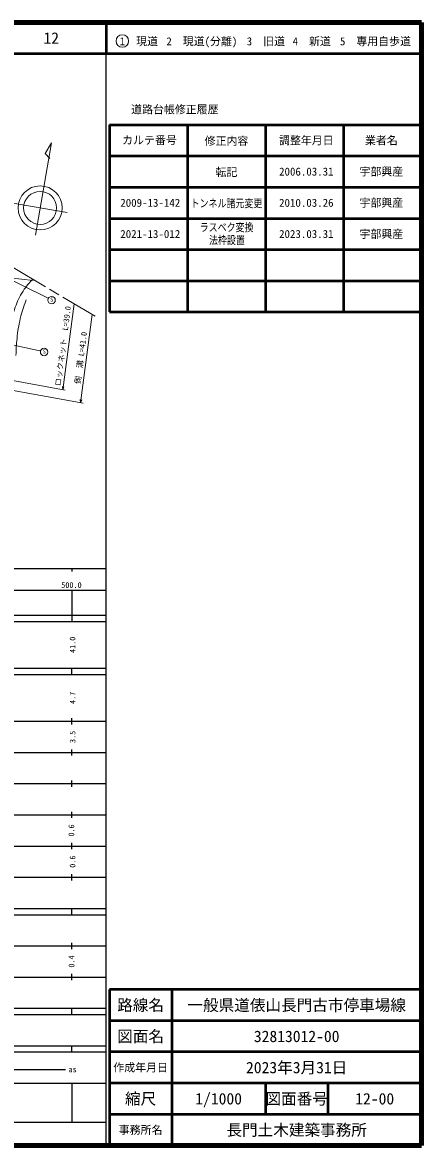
# Model space of a CAD drawing. Units: millimetres, scale not verified. Extents: x 40000 to 680000, y 20000 to 380000.
# Drawn here: x 552152 to 680000, y 20000 to 380000 of the extents above; entities that cross this region are included whole.
import ezdxf
from ezdxf.enums import TextEntityAlignment as Align

# ---------------------------------------------------------------- set-up
doc = ezdxf.new("R2010")
doc.units = ezdxf.units.MM
doc.header["$LTSCALE"] = 1000
doc.linetypes.add('CHAIN', pattern=[18.5, 12, -1.5, 3.5, -1.5])
for name, color, linetype, lineweight in [('M-BMK', 2, 'CHAIN', 13), ('M-BMK-SRVR', 3, 'Continuous', 13), ('M-STR-HTXT', 7, 'Continuous', 13), ('M-TTL', 2, 'Continuous', 140), ('M-TTL-BAND', 7, 'Continuous', 25), ('M-TTL-FRAM', 2, 'Continuous', 50), ('M-TTL-LINE', 7, 'Continuous', 50), ('M-TTL-TXT', 7, 'Continuous', 13)]:
    doc.layers.add(name, color=color, linetype=linetype, lineweight=lineweight)
doc.styles.add('ＭＳ ゴシック', font='')
doc.styles.get('ＭＳ ゴシック').set_extended_font_data('MS Gothic')

msp = doc.modelspace()

# ---------------------------------------------------------------- linework, layer by layer
at = {"layer": 'M-BMK'}
msp.add_line((575397, 285818), (514682, 321922), dxfattribs=at)
at = {"layer": 'M-BMK-SRVR'}
for p, q in [((556297, 311845), (561403, 341407)), ((561403, 341407), (559437, 337988)), ((559437, 337988), (560877, 336424)), ((549105, 322048), (566495, 319045))]:
    msp.add_line(p, q, dxfattribs=at)
for radius in [7059, 5294]:
    msp.add_circle((557800, 320547), radius, dxfattribs=at)
at = {"layer": 'M-STR-HTXT'}
for p, q in [((538293, 299289), (555552, 297233)), ((541157, 301090), (560187, 291707)), ((565073, 262248), (568674, 289816)), ((570741, 258073), (574440, 286387)), ((538217, 279010), (557692, 274750)), ((541872, 266486), (565812, 262113)), ((534472, 264696), (571549, 257925)), ((565073, 262248), (564954, 263272)), ((565073, 262248), (565450, 263208)), ((570741, 258073), (570623, 259097)), ((570741, 258073), (571119, 259032))]:
    msp.add_line(p, q, dxfattribs=at)
for centre in [(561475, 290996), (559076, 274367)]:
    msp.add_circle(centre, 1200, dxfattribs=at)
for points, knots in [([(548028, 263898), (547717, 267999), (547625, 269229), (547701, 272648), (547778, 276109), (547986, 278048), (548437, 281481), (548772, 284021), (548801, 285500), (549582, 287941), (550276, 290106), (550767, 291318), (551954, 293257), (553104, 295136), (553724, 295808), (555466, 297670)], [0, 0, 0, 0, 1, 1, 1, 2, 2, 2, 3, 3, 3, 4, 4, 4, 5, 5, 5, 5]), ([(550073, 273221), (550140, 275810), (550175, 276568), (550400, 278700), (550665, 281212), (550876, 282622), (551463, 285079), (552038, 287487), (552343, 288342), (553344, 291131)], [0, 0, 0, 0, 1, 1, 1, 2, 2, 2, 3, 3, 3, 3])]:
    msp.add_open_spline(points, degree=3, knots=knots, dxfattribs=at)
at = {"layer": 'M-TTL'}
for p, q in [((680000, 380000), (40000, 380000)), ((680000, 20000), (680000, 380000)), ((40000, 20000), (680000, 20000))]:
    msp.add_line(p, q, dxfattribs=at)
at = {"layer": 'M-TTL-BAND'}
for p, q in [((579000, 20000), (579000, 370000)), ((40000, 205000), (579000, 205000)), ((568000, 205000), (568000, 204000)), ((68000, 198000), (579000, 198000)), ((568000, 198000), (568000, 188000)), ((40000, 190000), (579000, 190000)), ((40000, 188000), (579000, 188000)), ((40000, 173000), (579000, 173000)), ((568000, 171000), (568000, 173000)), ((40000, 171000), (579000, 171000)), ((40000, 156000), (579000, 156000)), ((568000, 155000), (568000, 157000)), ((46000, 146000), (579000, 146000)), ((568000, 145000), (568000, 147000)), ((568000, 135000), (568000, 137000)), ((52000, 136000), (579000, 136000)), ((46000, 126000), (579000, 126000)), ((568000, 125000), (568000, 127000)), ((52000, 116000), (579000, 116000)), ((568000, 115000), (568000, 117000)), ((46000, 106000), (579000, 106000)), ((568000, 105000), (568000, 107000)), ((40000, 96000), (579000, 96000)), ((40000, 94000), (579000, 94000)), ((568000, 94000), (568000, 96000)), ((49000, 84000), (579000, 84000)), ((568000, 83000), (568000, 85000)), ((40000, 74000), (579000, 74000)), ((568000, 73000), (568000, 75000)), ((40000, 64000), (579000, 64000)), ((40000, 62000), (579000, 62000)), ((568000, 62000), (568000, 64000)), ((40000, 52000), (579000, 52000)), ((568000, 50000), (568000, 52000)), ((40000, 50000), (579000, 50000)), ((70805, 44406), (565903, 44406)), ((40000, 40000), (579000, 40000)), ((568000, 40000), (568000, 27500)), ((68000, 27500), (579000, 27500))]:
    msp.add_line(p, q, dxfattribs=at)
at = {"layer": 'M-TTL-FRAM'}
for p, q in [((580000, 347197), (580000, 287197)), ((580000, 347197), (680000, 347197)), ((580000, 287197), (680000, 287197)), ((680000, 70000), (580000, 70000)), ((580000, 70000), (580000, 20000))]:
    msp.add_line(p, q, dxfattribs=at)
at = {"layer": 'M-TTL-LINE'}
for p, q in [((579000, 380000), (579000, 370000)), ((40000, 370000), (680000, 370000)), ((605000, 347197), (605000, 287197)), ((630000, 347197), (630000, 287197)), ((655000, 347197), (655000, 287197)), ((580000, 337197), (680000, 337197)), ((580000, 327197), (680000, 327197)), ((580000, 317197), (680000, 317197)), ((580000, 307197), (680000, 307197)), ((580000, 297197), (680000, 297197)), ((600000, 70000), (600000, 20000)), ((680000, 60000), (580000, 60000)), ((680000, 50000), (580000, 50000)), ((680000, 40000), (580000, 40000)), ((630000, 40000), (630000, 30000)), ((650000, 40000), (650000, 30000)), ((680000, 30000), (580000, 30000))]:
    msp.add_line(p, q, dxfattribs=at)
at = {"layer": 'M-TTL-TXT'}
msp.add_circle((584147, 374034), 2000, dxfattribs=at)

# ---------------------------------------------------------------- texts
at = {"layer": 'M-STR-HTXT', "style": 'ＭＳ ゴシック'}
for p in [(561011, 291833), (558612, 275204)]:
    msp.add_text('S', height=1320, dxfattribs=at).set_placement(p, align=Align.TOP_LEFT)
for s, p in [('ロックネット\u3000L=39.0', (566576, 276071)), ('側\u3000溝 L=41.0', (572293, 272269))]:
    msp.add_text(s, height=1833, rotation=82.557, dxfattribs=at).set_placement(p, align=Align.BOTTOM_CENTER)
at = {"layer": 'M-TTL-BAND', "style": 'ＭＳ ゴシック'}
msp.add_text('500.0', height=1833, dxfattribs=at).set_placement((567844, 198195), align=Align.BOTTOM_CENTER)
for s, p in [('41.0', (568197, 180500)), ('4.7', (568197, 163500)), ('3.5', (568197, 151000)), ('0.6', (567822, 121000)), ('0.6', (568197, 111000)), ('0.4', (567858, 79000))]:
    msp.add_text(s, height=1833, rotation=90, dxfattribs=at).set_placement(p, align=Align.MIDDLE_CENTER)
msp.add_text('as', height=1833, dxfattribs=at).set_placement((568201, 44406), align=Align.MIDDLE_CENTER)
at = {"layer": 'M-TTL-TXT', "style": 'ＭＳ ゴシック'}
for s, height, p in [('12', 3666, (561372, 375000)), ('1\u3000現道', 2566, (589448, 373958)), ('2\u3000現道(分離)', 2566, (609619, 373958)), ('3\u3000旧道', 2566, (630121, 373958)), ('4\u3000新道', 2566, (644824, 373958)), ('5\u3000専用自歩道', 2566, (665228, 373958)), ('道路台帳修正履歴', 2566, (600968, 352113)), ('カルテ番号', 2566, (592839, 342277)), ('修正内容', 2566, (617509, 342023)), ('調整年月日', 2566, (643089, 342197)), ('業者名', 2566, (667134, 342197)), ('転記', 2566, (617509, 332023)), ('2006.03.31', 2566, (643089, 332197)), ('宇部興産', 2566, (667134, 332197)), ('2009-13-142', 2566, (593089, 322197)), ('2010.03.26', 2566, (643089, 322197)), ('宇部興産', 2566, (667134, 322197)), ('2021-13-012', 2566, (593089, 312197)), ('2023.03.31', 2566, (643089, 312197)), ('宇部興産', 2566, (667134, 312197)), ('路線名', 3666, (590000, 65000)), ('一般県道俵山長門古市停車場線', 3666, (640000, 65000)), ('図面名', 3666, (590000, 55000)), ('32813012-00', 3666, (640000, 55000)), ('2023年3月31日', 3666, (640000, 45000)), ('作成年月日', 2566, (590000, 45000)), ('縮尺', 3666, (590000, 35000)), ('1/1000', 3666, (615000, 35000)), ('図面番号', 3666, (640000, 35000)), ('12-00', 3666, (665000, 35000)), ('事務所名', 2566, (590000, 25000)), ('長門土木建築事務所', 3666, (640000, 25000))]:
    msp.add_text(s, height=height, dxfattribs=at).set_placement(p, align=Align.MIDDLE_CENTER)
at = {"layer": 'M-TTL-TXT', "style": 'ＭＳ ゴシック', "width": 0.8}
for s, p in [('トンネル諸元変更', (617509, 322023)), ('ラスベク変換', (617554, 314316)), ('法枠設置', (617653, 310219))]:
    msp.add_text(s, height=2566, dxfattribs=at).set_placement(p, align=Align.MIDDLE_CENTER)

doc.saveas('drawing.dxf')
